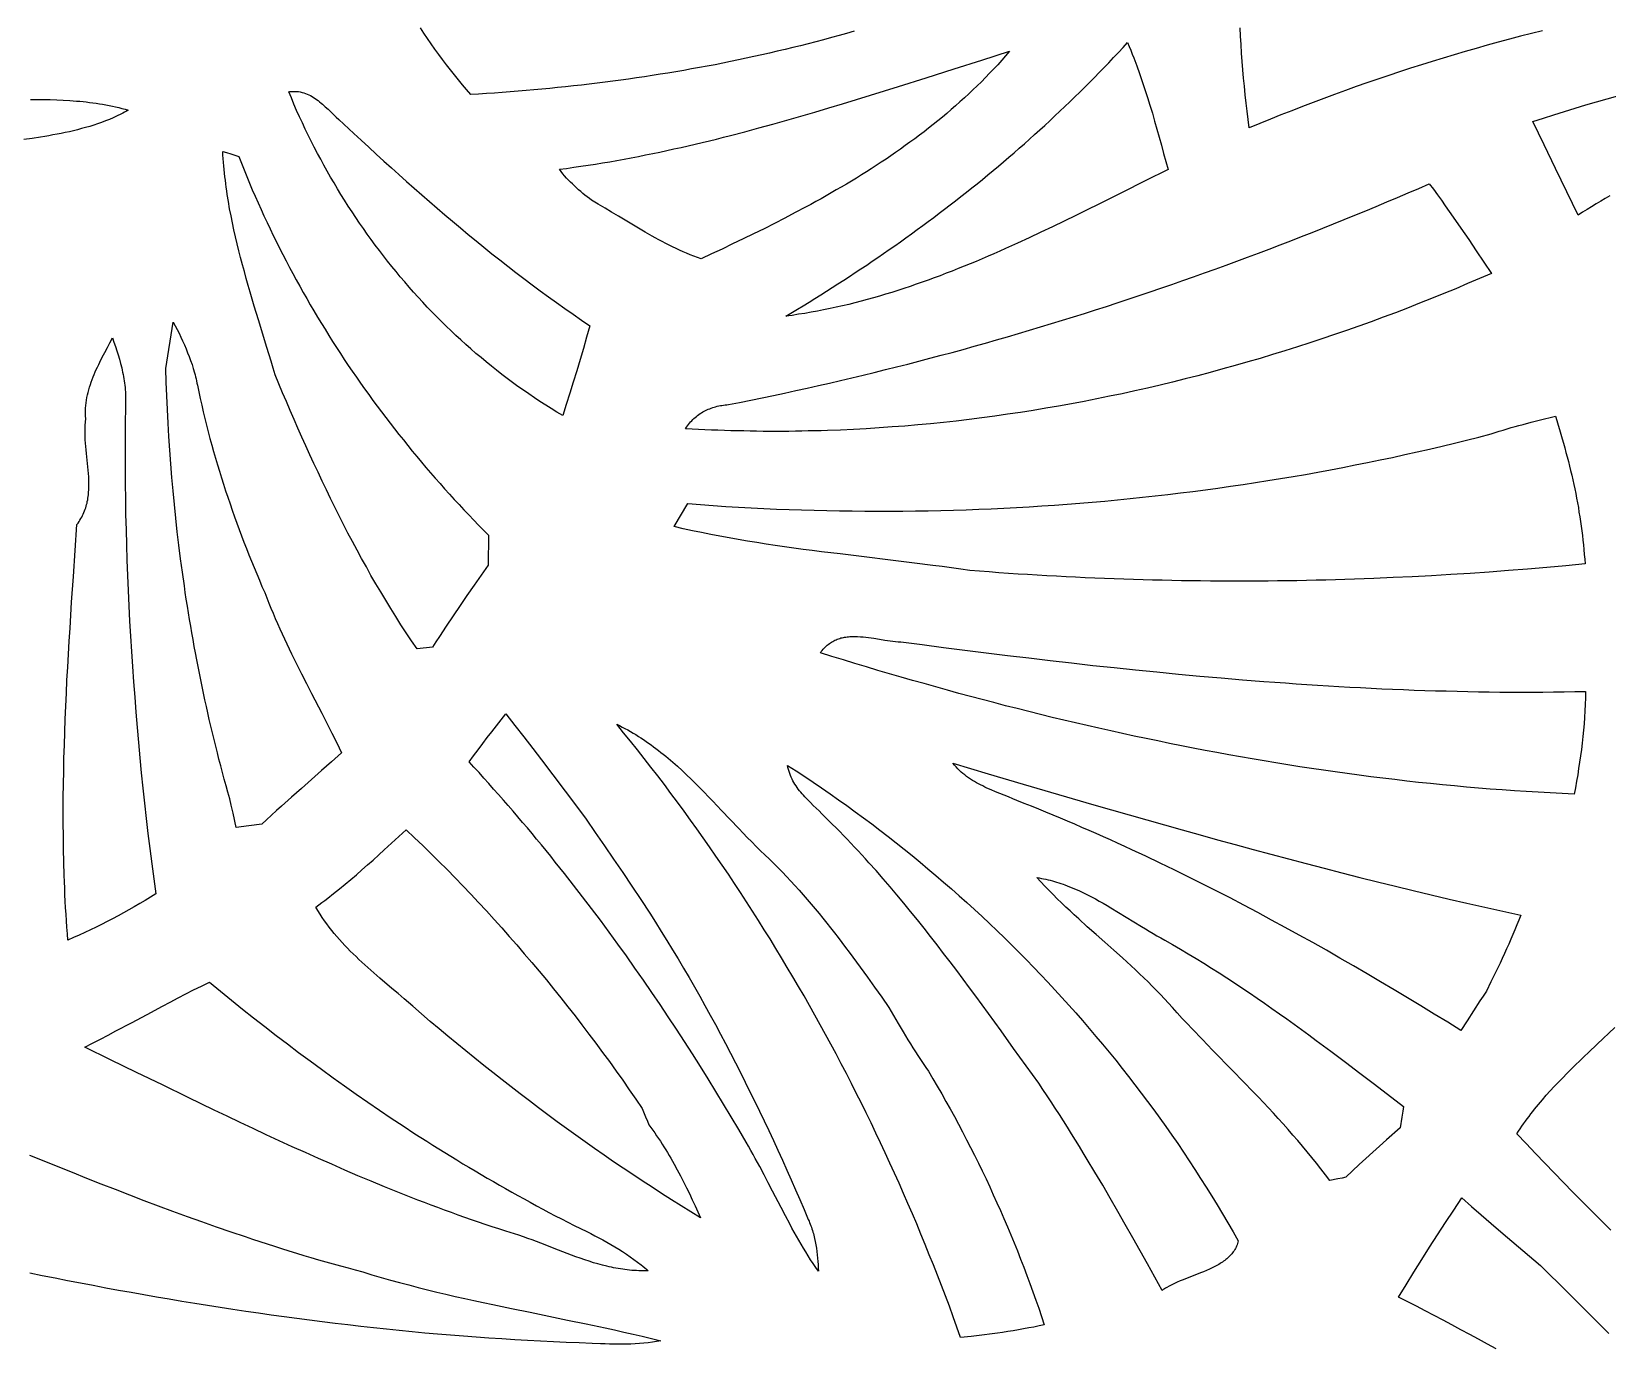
# Model space of a CAD drawing. Extents: x 138 to 547, y 3 to 737.
# Drawn here: x 288.2 to 406.9, y 490.5 to 589.6 of the extents above; entities that cross this region are included whole.
import ezdxf

# ---------------------------------------------------------------- set-up
doc = ezdxf.new("R2010")
doc.units = 0
doc.layers.add('LAYER_1', color=18, linetype='CONTINUOUS')

msp = doc.modelspace()

# ---------------------------------------------------------------- linework, layer by layer
at = {"layer": 'LAYER_1'}
for points in [[(350.15, 589.61), (349.57, 589.44), (349, 589.28), (348.42, 589.12), (347.84, 588.96), (347.26, 588.81), (346.68, 588.66), (346.1, 588.51), (345.52, 588.37), (344.93, 588.23), (344.35, 588.09), (343.76, 587.95), (343.18, 587.82), (342.59, 587.69), (342.01, 587.56), (341.42, 587.44), (340.83, 587.32), (340.25, 587.2), (339.66, 587.08), (339.07, 586.97), (338.48, 586.86), (337.89, 586.76), (337.3, 586.65), (336.71, 586.55), (336.11, 586.45), (335.52, 586.36), (334.93, 586.26), (334.34, 586.17), (333.74, 586.09), (333.15, 586), (332.56, 585.92), (331.96, 585.84), (331.37, 585.76), (330.78, 585.69), (330.18, 585.61), (329.59, 585.54), (328.99, 585.48), (328.4, 585.41), (327.8, 585.35), (327.21, 585.29), (326.61, 585.23), (326.01, 585.18), (325.42, 585.13), (324.82, 585.08), (324.23, 585.03), (323.63, 584.98), (323.04, 584.94), (322.44, 584.9), (321.85, 584.86), (321.25, 584.83), (320.94, 585.2), (320.63, 585.57), (320.33, 585.94), (320.02, 586.32), (319.72, 586.7), (319.43, 587.08), (319.13, 587.47), (318.84, 587.86), (318.56, 588.25), (318.28, 588.65), (318, 589.05), (317.73, 589.45), (317.47, 589.86)], [(402, 589.64), (401.17, 589.44), (400.33, 589.22), (399.5, 589), (398.66, 588.78), (397.83, 588.55), (397, 588.31), (396.17, 588.08), (395.34, 587.83), (394.52, 587.58), (393.69, 587.33), (392.87, 587.07), (392.05, 586.81), (391.22, 586.54), (390.41, 586.27), (389.59, 585.99), (388.77, 585.71), (387.96, 585.43), (387.14, 585.14), (386.33, 584.84), (385.52, 584.54), (384.71, 584.24), (383.9, 583.93), (383.1, 583.61), (382.29, 583.3), (381.49, 582.97), (380.69, 582.65), (379.89, 582.32), (379.81, 582.94), (379.74, 583.57), (379.67, 584.19), (379.6, 584.82), (379.53, 585.45), (379.47, 586.07), (379.42, 586.7), (379.37, 587.33), (379.32, 587.96), (379.28, 588.59), (379.25, 589.22), (379.22, 589.85)], [(288.08, 584.45), (288.58, 584.46), (289.07, 584.45), (289.57, 584.45), (290.07, 584.43), (290.56, 584.41), (291.06, 584.38), (291.31, 584.36), (291.55, 584.34), (291.8, 584.32), (292.05, 584.3), (292.29, 584.27), (292.54, 584.24), (292.79, 584.21), (293.03, 584.17), (293.28, 584.14), (293.52, 584.1), (293.77, 584.05), (294.01, 584.01), (294.26, 583.96), (294.5, 583.9), (294.74, 583.85), (294.98, 583.79), (295.22, 583.73), (295.46, 583.66), (295.32, 583.58), (295.18, 583.5), (295.04, 583.43), (294.9, 583.36), (294.61, 583.22), (294.32, 583.08), (294.03, 582.96), (293.74, 582.84), (293.44, 582.73), (293.15, 582.62), (292.85, 582.52), (292.55, 582.43), (292.24, 582.34), (291.94, 582.26), (291.63, 582.18), (291.33, 582.1), (291.02, 582.03), (290.71, 581.97), (290.4, 581.9), (290.09, 581.84), (289.78, 581.79), (289.47, 581.73), (289.16, 581.68), (288.84, 581.63), (288.22, 581.53), (287.59, 581.44)], [(407.07, 577.2), (406.72, 577), (406.38, 576.8), (406.03, 576.59), (405.69, 576.38), (405.35, 576.17), (405.01, 575.96), (404.67, 575.74), (402.97, 579.27), (402.12, 581.03), (401.27, 582.79), (402.06, 583.05), (402.85, 583.31), (403.65, 583.56), (404.45, 583.81), (405.25, 584.05), (406.05, 584.28), (406.86, 584.51), (407.67, 584.73)], [(407.14, 499.25), (406.43, 499.97), (405.71, 500.69), (405, 501.4), (404.28, 502.13), (403.57, 502.85), (402.87, 503.58), (402.16, 504.31), (401.46, 505.04), (400.76, 505.78), (400.06, 506.51), (400.18, 506.71), (400.31, 506.9), (400.44, 507.09), (400.57, 507.28), (400.71, 507.47), (400.84, 507.65), (400.98, 507.83), (401.12, 508.02), (401.26, 508.2), (401.4, 508.37), (401.68, 508.73), (401.98, 509.08), (402.27, 509.42), (402.58, 509.76), (402.88, 510.09), (403.2, 510.42), (403.51, 510.75), (403.83, 511.07), (404.15, 511.39), (404.47, 511.71), (404.8, 512.03), (405.13, 512.34), (405.46, 512.65), (406.12, 513.28), (407.45, 514.52)], [(288.01, 504.92), (289.09, 504.48), (290.16, 504.05), (291.24, 503.62), (292.31, 503.19), (293.39, 502.76), (294.47, 502.34), (295.55, 501.92), (296.63, 501.5), (297.72, 501.09), (298.8, 500.69), (299.89, 500.29), (300.98, 499.9), (302.07, 499.52), (303.17, 499.14), (304.26, 498.77), (304.81, 498.58), (305.36, 498.4), (305.91, 498.22), (306.46, 498.05), (307.01, 497.87), (307.56, 497.7), (308.12, 497.53), (308.67, 497.36), (309.22, 497.2), (309.78, 497.03), (310.34, 496.87), (310.89, 496.72), (311.45, 496.56), (312.01, 496.41), (312.56, 496.26), (313.12, 496.11), (313.81, 495.9), (314.51, 495.7), (315.2, 495.5), (315.9, 495.31), (316.59, 495.13), (317.29, 494.95), (317.99, 494.77), (318.69, 494.6), (319.39, 494.44), (320.09, 494.27), (320.8, 494.12), (321.5, 493.96), (322.2, 493.81), (322.91, 493.65), (324.32, 493.36), (325.73, 493.07), (327.14, 492.78), (328.55, 492.48), (329.96, 492.19), (331.37, 491.89), (332.08, 491.74), (332.78, 491.58), (333.48, 491.42), (334.18, 491.26), (334.88, 491.09), (335.58, 490.92), (335.42, 490.9), (335.26, 490.87), (335.1, 490.84), (334.94, 490.82), (334.62, 490.78), (334.3, 490.75), (333.97, 490.72), (333.65, 490.7), (333.32, 490.68), (333, 490.68), (332.67, 490.67), (332.35, 490.67), (332.02, 490.68), (331.7, 490.68), (331.37, 490.69), (331.04, 490.7), (330.39, 490.73), (329.42, 490.76), (328.45, 490.8), (327.48, 490.84), (326.51, 490.89), (325.54, 490.94), (324.57, 491), (323.6, 491.06), (322.63, 491.12), (321.66, 491.19), (320.7, 491.27), (319.73, 491.34), (318.76, 491.43), (317.79, 491.51), (316.83, 491.6), (315.86, 491.7), (314.9, 491.8), (313.93, 491.9), (312.97, 492.01), (312, 492.12), (311.04, 492.23), (310.07, 492.35), (309.11, 492.47), (308.15, 492.6), (307.19, 492.73), (306.22, 492.86), (305.26, 493), (304.3, 493.14), (303.34, 493.28), (302.38, 493.43), (301.42, 493.58), (300.46, 493.73), (299.5, 493.89), (298.54, 494.05), (297.59, 494.21), (296.63, 494.38), (295.67, 494.55), (294.71, 494.72), (293.76, 494.9), (292.8, 495.08), (291.85, 495.26), (290.89, 495.44), (289.94, 495.63), (288.98, 495.82), (288.03, 496.01)], [(398.5, 490.31), (397.84, 490.68), (397.17, 491.04), (396.51, 491.4), (395.84, 491.76), (395.17, 492.12), (394.5, 492.47), (393.83, 492.82), (393.16, 493.17), (392.49, 493.52), (391.14, 494.21), (391.72, 495.15), (392.3, 496.1), (392.89, 497.04), (393.48, 497.98), (394.08, 498.91), (394.69, 499.84), (395.3, 500.77), (395.92, 501.7), (396.65, 501.05), (397.38, 500.41), (398.12, 499.77), (398.86, 499.13), (401.83, 496.6), (403.9, 494.55), (404.94, 493.53), (405.97, 492.5), (407, 491.47)]]:
    msp.add_lwpolyline(points, dxfattribs=at)
for points in [[(361.84, 588.09), (361.55, 587.75), (361.25, 587.42), (360.95, 587.08), (360.65, 586.76), (360.34, 586.44), (360.03, 586.12), (359.72, 585.8), (359.41, 585.49), (359.09, 585.18), (358.77, 584.88), (358.44, 584.58), (358.11, 584.28), (357.78, 583.99), (357.45, 583.7), (357.12, 583.41), (356.78, 583.13), (356.44, 582.85), (356.09, 582.57), (355.75, 582.3), (355.4, 582.03), (355.05, 581.76), (354.7, 581.49), (354.34, 581.23), (353.98, 580.98), (353.62, 580.72), (353.26, 580.47), (352.9, 580.22), (352.54, 579.97), (352.17, 579.73), (351.8, 579.48), (351.43, 579.24), (351.06, 579.01), (350.68, 578.77), (350.31, 578.54), (349.93, 578.31), (349.55, 578.08), (349.17, 577.86), (348.79, 577.64), (348.41, 577.42), (348.03, 577.2), (347.64, 576.98), (347.26, 576.77), (346.87, 576.55), (346.48, 576.34), (345.7, 575.93), (344.92, 575.52), (344.14, 575.12), (343.35, 574.72), (342.56, 574.33), (341.77, 573.95), (340.98, 573.57), (340.19, 573.19), (339.4, 572.82), (338.61, 572.45), (338.34, 572.55), (338.06, 572.65), (337.79, 572.76), (337.52, 572.87), (337.25, 572.98), (336.99, 573.1), (336.72, 573.23), (336.46, 573.35), (336.2, 573.48), (335.94, 573.61), (335.68, 573.75), (335.42, 573.89), (335.16, 574.03), (334.91, 574.17), (334.4, 574.46), (333.89, 574.75), (333.38, 575.06), (332.38, 575.66), (331.87, 575.97), (331.37, 576.27), (330.86, 576.57), (330.35, 576.86), (330.19, 576.99), (330.02, 577.12), (329.86, 577.25), (329.7, 577.38), (329.54, 577.52), (329.38, 577.66), (329.22, 577.8), (329.07, 577.94), (328.91, 578.09), (328.76, 578.23), (328.62, 578.39), (328.47, 578.54), (328.33, 578.7), (328.19, 578.86), (328.06, 579.03), (327.93, 579.2), (328.47, 579.27), (329.02, 579.35), (329.56, 579.43), (330.1, 579.51), (330.65, 579.59), (331.19, 579.68), (331.73, 579.77), (332.27, 579.87), (332.81, 579.97), (333.35, 580.07), (333.88, 580.17), (334.42, 580.28), (334.96, 580.39), (335.49, 580.5), (336.03, 580.61), (336.56, 580.73), (337.1, 580.85), (337.63, 580.97), (338.17, 581.1), (338.7, 581.22), (339.23, 581.35), (339.76, 581.48), (340.3, 581.62), (340.83, 581.75), (341.89, 582.03), (342.95, 582.31), (344, 582.6), (345.06, 582.9), (346.12, 583.2), (347.17, 583.51), (348.22, 583.82), (349.27, 584.14), (350.32, 584.46), (351.37, 584.78), (352.42, 585.11), (353.47, 585.44), (355.56, 586.1), (357.66, 586.77), (359.75, 587.43)], [(373.78, 579.19), (372.05, 578.33), (370.32, 577.46), (368.58, 576.58), (367.7, 576.15), (366.83, 575.72), (365.96, 575.29), (365.08, 574.87), (364.2, 574.45), (363.32, 574.03), (362.44, 573.63), (361.55, 573.23), (361.11, 573.03), (360.66, 572.83), (360.22, 572.64), (359.77, 572.45), (359.32, 572.26), (358.87, 572.07), (358.43, 571.89), (357.98, 571.71), (357.53, 571.53), (357.07, 571.36), (356.62, 571.18), (356.17, 571.01), (355.72, 570.85), (355.26, 570.69), (354.81, 570.53), (354.35, 570.37), (353.89, 570.22), (353.43, 570.07), (352.97, 569.92), (352.51, 569.78), (352.05, 569.65), (351.59, 569.51), (351.12, 569.38), (350.66, 569.26), (350.19, 569.14), (349.73, 569.02), (349.26, 568.91), (348.79, 568.8), (348.32, 568.7), (347.84, 568.6), (347.37, 568.51), (346.9, 568.42), (346.42, 568.34), (345.94, 568.27), (345.46, 568.19), (344.98, 568.13), (345.87, 568.66), (346.3, 568.92), (346.74, 569.19), (347.18, 569.46), (347.62, 569.73), (348.05, 570.01), (348.49, 570.29), (348.92, 570.56), (349.35, 570.84), (349.79, 571.12), (350.22, 571.41), (350.65, 571.69), (351.08, 571.98), (351.5, 572.27), (351.93, 572.56), (352.36, 572.85), (352.78, 573.15), (353.2, 573.44), (353.62, 573.74), (354.04, 574.04), (354.46, 574.34), (354.88, 574.65), (355.3, 574.95), (355.72, 575.26), (356.13, 575.57), (356.54, 575.88), (356.95, 576.2), (357.36, 576.51), (357.77, 576.83), (358.18, 577.15), (358.59, 577.47), (358.99, 577.79), (359.4, 578.11), (359.8, 578.44), (360.2, 578.77), (360.6, 579.1), (361, 579.43), (361.39, 579.77), (361.79, 580.1), (362.18, 580.44), (362.57, 580.78), (362.96, 581.12), (363.35, 581.47), (363.73, 581.81), (364.12, 582.16), (364.5, 582.51), (364.88, 582.86), (365.26, 583.22), (365.64, 583.57), (366.02, 583.93), (366.39, 584.29), (366.77, 584.65), (367.14, 585.01), (367.51, 585.38), (367.87, 585.75), (368.24, 586.11), (368.6, 586.49), (368.96, 586.86), (369.32, 587.23), (369.68, 587.61), (370.04, 587.99), (370.39, 588.37), (370.74, 588.75), (370.86, 588.46), (370.98, 588.17), (371.09, 587.88), (371.2, 587.59), (371.42, 587), (371.63, 586.41), (371.84, 585.81), (372.04, 585.22), (372.23, 584.62), (372.41, 584.02), (372.6, 583.42), (372.77, 582.82), (372.95, 582.22), (373.12, 581.61), (373.29, 581.01), (373.45, 580.4)], [(328.18, 560.65), (327.75, 560.9), (327.32, 561.17), (326.9, 561.43), (326.47, 561.71), (326.05, 561.98), (325.64, 562.27), (325.22, 562.55), (324.81, 562.84), (324.41, 563.14), (324, 563.44), (323.6, 563.74), (323.2, 564.05), (322.81, 564.37), (322.42, 564.68), (322.03, 565.01), (321.64, 565.33), (321.26, 565.66), (320.88, 566), (320.51, 566.34), (320.14, 566.68), (319.77, 567.03), (319.41, 567.38), (319.04, 567.73), (318.69, 568.09), (318.33, 568.45), (317.98, 568.82), (317.64, 569.19), (317.29, 569.56), (316.95, 569.94), (316.62, 570.32), (316.28, 570.71), (315.95, 571.09), (315.63, 571.49), (315.31, 571.88), (314.99, 572.28), (314.68, 572.68), (314.37, 573.08), (314.06, 573.49), (313.76, 573.9), (313.46, 574.32), (313.17, 574.73), (312.88, 575.15), (312.59, 575.57), (312.31, 576), (312.03, 576.43), (311.75, 576.86), (311.48, 577.29), (311.22, 577.73), (310.96, 578.17), (310.7, 578.61), (310.45, 579.05), (310.2, 579.5), (309.95, 579.95), (309.71, 580.4), (309.47, 580.86), (309.24, 581.31), (309.01, 581.77), (308.79, 582.23), (308.57, 582.69), (308.36, 583.16), (308.14, 583.63), (307.94, 584.1), (307.74, 584.57), (307.54, 585.04), (307.62, 585.05), (307.69, 585.06), (307.77, 585.06), (307.84, 585.07), (307.92, 585.07), (307.99, 585.07), (308.06, 585.07), (308.14, 585.06), (308.21, 585.06), (308.28, 585.05), (308.41, 585.03), (308.55, 584.99), (308.68, 584.96), (308.81, 584.91), (308.93, 584.86), (309.06, 584.81), (309.18, 584.75), (309.3, 584.68), (309.42, 584.61), (309.53, 584.53), (309.64, 584.45), (309.76, 584.37), (309.87, 584.28), (309.98, 584.19), (310.08, 584.1), (310.3, 583.91), (310.51, 583.72), (310.92, 583.32), (311.12, 583.13), (311.33, 582.94), (312.45, 581.9), (313.01, 581.38), (313.58, 580.86), (314.14, 580.34), (314.71, 579.82), (315.28, 579.31), (315.85, 578.8), (316.42, 578.29), (316.99, 577.78), (317.57, 577.27), (318.15, 576.77), (318.73, 576.27), (319.31, 575.77), (319.89, 575.28), (320.48, 574.78), (321.07, 574.29), (321.66, 573.81), (322.25, 573.32), (322.85, 572.84), (323.45, 572.37), (324.05, 571.9), (324.65, 571.43), (325.26, 570.96), (325.87, 570.5), (326.48, 570.05), (327.1, 569.59), (327.72, 569.15), (328.34, 568.7), (328.96, 568.27), (329.59, 567.83), (330.22, 567.4), (329.98, 566.55), (329.74, 565.7), (329.49, 564.86), (329.24, 564.01), (328.98, 563.17), (328.72, 562.32), (328.45, 561.48)], [(318.38, 543.2), (317.21, 543.06), (316.8, 543.66), (316.4, 544.27), (316, 544.87), (315.61, 545.49), (315.23, 546.1), (314.85, 546.72), (314.47, 547.35), (314.11, 547.97), (313.74, 548.6), (313.39, 549.23), (313.03, 549.87), (312.69, 550.51), (312.34, 551.15), (312, 551.79), (311.67, 552.44), (311.34, 553.09), (311.02, 553.74), (310.69, 554.39), (310.38, 555.05), (310.06, 555.71), (309.75, 556.37), (309.44, 557.03), (309.14, 557.69), (308.84, 558.35), (308.54, 559.02), (308.24, 559.68), (307.95, 560.35), (307.66, 561.02), (307.37, 561.69), (307.08, 562.36), (306.51, 563.71), (306.36, 564.22), (306.21, 564.74), (305.89, 565.78), (305.26, 567.85), (304.95, 568.89), (304.64, 569.93), (304.49, 570.45), (304.35, 570.97), (304.2, 571.49), (304.06, 572.01), (303.92, 572.54), (303.79, 573.06), (303.66, 573.59), (303.53, 574.11), (303.42, 574.64), (303.3, 575.17), (303.2, 575.7), (303.09, 576.23), (303, 576.77), (302.91, 577.3), (302.87, 577.57), (302.84, 577.84), (302.8, 578.1), (302.77, 578.37), (302.73, 578.64), (302.7, 578.91), (302.67, 579.18), (302.65, 579.45), (302.63, 579.72), (302.61, 580), (302.59, 580.27), (302.57, 580.54), (302.85, 580.46), (303.18, 580.36), (303.79, 580.17), (303.98, 579.67), (304.18, 579.16), (304.39, 578.66), (304.59, 578.16), (304.8, 577.66), (305.02, 577.17), (305.23, 576.67), (305.46, 576.18), (305.68, 575.68), (305.91, 575.19), (306.14, 574.71), (306.37, 574.22), (306.61, 573.73), (306.85, 573.25), (307.1, 572.77), (307.34, 572.29), (307.6, 571.81), (307.85, 571.34), (308.11, 570.86), (308.37, 570.39), (308.63, 569.92), (308.9, 569.45), (309.17, 568.98), (309.44, 568.52), (309.72, 568.06), (310, 567.59), (310.28, 567.14), (310.56, 566.68), (310.85, 566.22), (311.14, 565.77), (311.44, 565.32), (311.73, 564.87), (312.03, 564.42), (312.33, 563.98), (312.64, 563.53), (312.95, 563.09), (313.26, 562.65), (313.57, 562.22), (313.89, 561.78), (314.21, 561.35), (314.53, 560.92), (314.85, 560.49), (315.18, 560.06), (315.51, 559.64), (315.84, 559.22), (316.18, 558.8), (316.51, 558.38), (316.85, 557.96), (317.19, 557.55), (317.54, 557.14), (317.88, 556.73), (318.23, 556.32), (318.58, 555.92), (318.94, 555.52), (319.29, 555.12), (319.65, 554.72), (320.01, 554.32), (320.38, 553.93), (320.74, 553.54), (321.11, 553.15), (321.48, 552.77), (321.85, 552.38), (322.22, 552), (322.6, 551.62), (322.57, 549.38), (321.51, 547.85), (320.97, 547.09), (320.45, 546.32), (319.92, 545.55), (319.4, 544.77), (318.89, 543.99), (318.63, 543.6)], [(398.14, 571.35), (397.25, 570.96), (396.35, 570.58), (395.45, 570.2), (394.55, 569.83), (393.64, 569.46), (392.73, 569.1), (391.82, 568.74), (390.91, 568.39), (389.99, 568.05), (389.08, 567.71), (388.16, 567.38), (387.23, 567.06), (386.31, 566.74), (385.38, 566.42), (384.46, 566.12), (383.53, 565.82), (382.59, 565.52), (381.66, 565.23), (380.72, 564.95), (379.79, 564.68), (378.85, 564.41), (377.91, 564.15), (376.96, 563.89), (376.02, 563.64), (375.07, 563.4), (374.13, 563.17), (373.18, 562.94), (372.23, 562.71), (371.28, 562.5), (370.32, 562.29), (369.37, 562.09), (368.41, 561.9), (367.46, 561.71), (366.5, 561.53), (365.54, 561.36), (364.58, 561.19), (363.62, 561.03), (362.66, 560.88), (361.69, 560.74), (360.73, 560.6), (359.76, 560.47), (358.8, 560.35), (357.83, 560.23), (356.86, 560.13), (355.9, 560.03), (354.93, 559.94), (353.96, 559.85), (352.99, 559.78), (352.02, 559.71), (351.05, 559.65), (350.08, 559.6), (349.11, 559.55), (348.14, 559.52), (347.65, 559.5), (347.16, 559.49), (346.68, 559.48), (346.19, 559.47), (345.71, 559.46), (345.22, 559.45), (344.73, 559.45), (344.25, 559.45), (343.76, 559.45), (343.28, 559.45), (342.79, 559.46), (342.3, 559.47), (341.82, 559.48), (341.33, 559.49), (340.84, 559.5), (340.36, 559.52), (339.87, 559.53), (339.39, 559.55), (338.9, 559.57), (338.41, 559.6), (337.93, 559.62), (337.44, 559.65), (337.51, 559.76), (337.59, 559.87), (337.66, 559.97), (337.74, 560.06), (337.82, 560.16), (337.9, 560.25), (337.99, 560.34), (338.07, 560.42), (338.16, 560.5), (338.25, 560.58), (338.34, 560.65), (338.44, 560.72), (338.53, 560.79), (338.63, 560.85), (338.73, 560.91), (338.83, 560.97), (338.94, 561.02), (339.04, 561.07), (339.15, 561.12), (339.26, 561.16), (339.37, 561.21), (339.48, 561.24), (339.59, 561.28), (339.7, 561.31), (339.82, 561.34), (339.94, 561.37), (340.06, 561.39), (340.17, 561.41), (340.3, 561.43), (340.42, 561.44), (340.54, 561.46), (340.66, 561.47), (341.51, 561.63), (342.36, 561.81), (343.21, 561.98), (344.06, 562.16), (344.9, 562.34), (345.75, 562.52), (346.59, 562.71), (347.44, 562.9), (348.28, 563.09), (349.12, 563.28), (349.97, 563.48), (350.81, 563.68), (351.65, 563.89), (352.49, 564.1), (353.33, 564.31), (354.17, 564.52), (355.01, 564.74), (355.84, 564.96), (356.68, 565.18), (357.52, 565.4), (358.35, 565.63), (359.18, 565.86), (360.02, 566.1), (360.85, 566.34), (361.68, 566.58), (362.51, 566.82), (363.35, 567.07), (364.17, 567.32), (365, 567.57), (365.83, 567.82), (366.66, 568.08), (367.49, 568.34), (368.31, 568.6), (369.14, 568.87), (369.96, 569.14), (370.78, 569.41), (371.61, 569.68), (372.43, 569.96), (373.25, 570.24), (374.07, 570.52), (374.89, 570.81), (375.7, 571.1), (376.52, 571.39), (377.34, 571.68), (378.15, 571.98), (378.97, 572.28), (379.78, 572.58), (380.59, 572.88), (381.41, 573.19), (382.22, 573.5), (383.03, 573.81), (383.83, 574.13), (384.64, 574.44), (385.45, 574.76), (386.25, 575.09), (387.06, 575.41), (387.86, 575.74), (388.67, 576.07), (389.47, 576.4), (390.27, 576.74), (391.07, 577.08), (391.87, 577.42), (392.67, 577.76), (393.46, 578.11), (393.77, 577.69), (394.07, 577.28), (394.37, 576.86), (394.67, 576.44), (395.26, 575.6), (395.85, 574.76), (396.43, 573.91), (397, 573.06), (397.58, 572.21)], [(305.52, 529.84), (304.55, 529.72), (303.59, 529.6), (303.35, 530.68), (303.22, 531.28), (303.1, 531.77), (302.96, 532.26), (302.82, 532.75), (302.69, 533.25), (302.55, 533.74), (302.42, 534.24), (302.29, 534.74), (302.17, 535.23), (302.04, 535.73), (301.92, 536.23), (301.8, 536.73), (301.68, 537.23), (301.56, 537.73), (301.45, 538.23), (301.34, 538.73), (301.23, 539.23), (301.12, 539.73), (301.02, 540.23), (300.91, 540.73), (300.81, 541.24), (300.71, 541.74), (300.62, 542.24), (300.52, 542.75), (300.43, 543.25), (300.34, 543.76), (300.25, 544.26), (300.16, 544.77), (300.07, 545.28), (299.99, 545.78), (299.91, 546.29), (299.83, 546.8), (299.75, 547.31), (299.68, 547.81), (299.54, 548.83), (299.4, 549.85), (299.27, 550.87), (299.15, 551.89), (299.04, 552.91), (298.93, 553.93), (298.83, 554.96), (298.74, 555.98), (298.66, 557), (298.58, 558.03), (298.52, 559.06), (298.45, 560.08), (298.4, 561.11), (298.35, 562.14), (298.31, 563.16), (298.28, 564.19), (298.85, 567.69), (298.99, 567.41), (299.13, 567.12), (299.28, 566.84), (299.41, 566.55), (299.55, 566.26), (299.68, 565.97), (299.81, 565.67), (299.93, 565.38), (300.04, 565.08), (300.15, 564.78), (300.26, 564.48), (300.35, 564.18), (300.44, 563.87), (300.49, 563.72), (300.53, 563.56), (300.56, 563.41), (300.6, 563.25), (300.63, 563.09), (300.67, 562.93), (300.77, 562.43), (300.88, 561.92), (300.99, 561.42), (301.11, 560.92), (301.23, 560.42), (301.35, 559.92), (301.48, 559.42), (301.61, 558.92), (301.75, 558.42), (301.88, 557.93), (302.03, 557.43), (302.17, 556.94), (302.32, 556.44), (302.47, 555.95), (302.63, 555.46), (302.79, 554.97), (302.95, 554.48), (303.12, 553.99), (303.28, 553.51), (303.46, 553.02), (303.63, 552.54), (303.81, 552.06), (303.99, 551.58), (304.17, 551.09), (304.36, 550.62), (304.55, 550.14), (304.74, 549.66), (304.93, 549.19), (305.13, 548.71), (305.33, 548.24), (305.53, 547.77), (305.74, 547.3), (305.89, 546.9), (306.04, 546.51), (306.2, 546.12), (306.36, 545.74), (306.53, 545.35), (306.7, 544.97), (306.87, 544.58), (307.04, 544.2), (307.22, 543.82), (307.39, 543.44), (307.57, 543.07), (307.76, 542.69), (308.12, 541.94), (308.5, 541.19), (308.88, 540.44), (309.26, 539.7), (310.03, 538.21), (310.41, 537.47), (310.78, 536.72), (311.16, 535.97), (311.52, 535.22), (310.77, 534.55), (310.01, 533.89), (308.5, 532.55), (307.74, 531.89), (306.99, 531.21), (306.62, 530.87), (306.25, 530.53), (305.88, 530.19)], [(297.53, 524.59), (297.13, 524.35), (296.72, 524.11), (296.32, 523.87), (295.91, 523.63), (295.51, 523.4), (295.1, 523.17), (294.69, 522.95), (294.27, 522.73), (293.86, 522.51), (293.44, 522.3), (293.03, 522.09), (292.61, 521.88), (292.18, 521.68), (291.76, 521.49), (291.33, 521.3), (290.9, 521.11), (290.87, 521.6), (290.83, 522.09), (290.8, 522.58), (290.77, 523.06), (290.74, 523.55), (290.71, 524.04), (290.69, 524.53), (290.67, 525.02), (290.65, 525.51), (290.63, 526), (290.6, 526.98), (290.58, 527.96), (290.57, 528.94), (290.56, 529.92), (290.56, 530.9), (290.56, 531.88), (290.57, 532.86), (290.59, 533.84), (290.61, 534.82), (290.64, 535.8), (290.67, 536.78), (290.71, 537.76), (290.75, 538.74), (290.8, 539.72), (290.84, 540.7), (290.9, 541.68), (290.95, 542.66), (291.01, 543.64), (291.07, 544.62), (291.19, 546.57), (291.32, 548.52), (291.59, 552.42), (291.67, 552.53), (291.75, 552.65), (291.82, 552.76), (291.89, 552.88), (291.95, 552.99), (292.01, 553.11), (292.07, 553.22), (292.12, 553.34), (292.16, 553.46), (292.21, 553.58), (292.25, 553.69), (292.28, 553.81), (292.32, 553.93), (292.35, 554.05), (292.37, 554.17), (292.4, 554.29), (292.42, 554.41), (292.44, 554.53), (292.45, 554.66), (292.46, 554.78), (292.47, 554.9), (292.48, 555.02), (292.49, 555.15), (292.49, 555.27), (292.49, 555.52), (292.49, 555.77), (292.48, 556.02), (292.46, 556.27), (292.44, 556.52), (292.41, 556.77), (292.36, 557.28), (292.3, 557.79), (292.28, 558.05), (292.25, 558.3), (292.23, 558.56), (292.22, 558.81), (292.21, 559.07), (292.2, 559.33), (292.2, 559.58), (292.21, 559.71), (292.21, 559.84), (292.22, 559.96), (292.23, 560.09), (292.24, 560.22), (292.26, 560.35), (292.25, 560.45), (292.24, 560.56), (292.24, 560.77), (292.24, 560.98), (292.24, 561.19), (292.26, 561.39), (292.28, 561.59), (292.31, 561.8), (292.34, 562), (292.39, 562.2), (292.43, 562.39), (292.48, 562.59), (292.54, 562.78), (292.6, 562.98), (292.67, 563.17), (292.74, 563.36), (292.81, 563.55), (292.89, 563.74), (292.97, 563.93), (293.05, 564.11), (293.14, 564.3), (293.23, 564.49), (293.32, 564.67), (293.5, 565.04), (293.69, 565.4), (293.88, 565.76), (294.07, 566.12), (294.26, 566.49), (294.37, 566.17), (294.49, 565.85), (294.59, 565.53), (294.69, 565.21), (294.79, 564.88), (294.88, 564.56), (294.96, 564.23), (295, 564.07), (295.03, 563.91), (295.06, 563.74), (295.1, 563.58), (295.12, 563.41), (295.15, 563.25), (295.17, 563.08), (295.19, 562.92), (295.21, 562.75), (295.23, 562.58), (295.24, 562.42), (295.25, 562.25), (295.26, 562.08), (295.26, 561.91), (295.26, 561.74), (295.26, 561.57), (295.25, 561.41), (295.24, 561.24), (295.23, 560.09), (295.22, 558.94), (295.22, 557.79), (295.22, 556.64), (295.23, 555.49), (295.24, 554.34), (295.26, 553.19), (295.29, 552.04), (295.32, 550.89), (295.36, 549.75), (295.4, 548.6), (295.45, 547.45), (295.5, 546.3), (295.56, 545.16), (295.62, 544.01), (295.69, 542.86), (295.77, 541.72), (295.85, 540.57), (295.94, 539.43), (296.03, 538.28), (296.12, 537.14), (296.22, 536), (296.33, 534.85), (296.44, 533.71), (296.56, 532.57), (296.68, 531.43), (296.81, 530.29), (296.94, 529.15), (297.08, 528.01), (297.23, 526.87), (297.37, 525.73)], [(405.2, 549.47), (403.75, 549.33), (402.31, 549.2), (400.86, 549.07), (399.42, 548.96), (397.97, 548.85), (396.53, 548.75), (395.08, 548.66), (393.63, 548.57), (392.18, 548.5), (390.74, 548.43), (389.29, 548.37), (387.84, 548.31), (387.11, 548.29), (386.39, 548.27), (385.67, 548.25), (384.94, 548.23), (384.22, 548.22), (383.49, 548.2), (382.77, 548.19), (382.04, 548.18), (381.32, 548.17), (380.59, 548.17), (379.87, 548.17), (379.14, 548.16), (378.42, 548.17), (377.69, 548.17), (376.97, 548.17), (376.24, 548.18), (375.52, 548.19), (374.79, 548.2), (374.07, 548.21), (373.34, 548.23), (372.62, 548.25), (371.9, 548.26), (371.17, 548.29), (370.45, 548.31), (369.72, 548.33), (369, 548.36), (368.27, 548.39), (367.55, 548.42), (366.82, 548.46), (366.1, 548.49), (365.38, 548.53), (364.65, 548.57), (363.93, 548.61), (363.2, 548.66), (362.48, 548.7), (361.76, 548.75), (361.03, 548.8), (360.31, 548.86), (359.58, 548.91), (358.86, 548.97), (358.17, 549.07), (357.47, 549.16), (356.77, 549.26), (356.07, 549.35), (354.68, 549.53), (353.28, 549.7), (350.48, 550.04), (349.08, 550.21), (347.68, 550.38), (346.98, 550.47), (346.29, 550.56), (345.59, 550.66), (344.89, 550.76), (344.19, 550.86), (343.5, 550.96), (342.8, 551.07), (342.1, 551.18), (341.41, 551.3), (340.71, 551.42), (340.02, 551.55), (339.33, 551.68), (338.64, 551.82), (337.95, 551.96), (337.26, 552.11), (336.57, 552.27), (337.62, 554.01), (338.57, 553.93), (339.52, 553.87), (340.47, 553.8), (341.42, 553.75), (342.37, 553.69), (343.33, 553.65), (344.28, 553.6), (345.23, 553.57), (346.18, 553.53), (347.13, 553.5), (348.09, 553.48), (349.04, 553.46), (349.99, 553.45), (350.95, 553.44), (351.9, 553.44), (352.85, 553.44), (353.8, 553.44), (354.76, 553.45), (355.71, 553.47), (356.66, 553.49), (357.61, 553.51), (358.57, 553.54), (359.52, 553.58), (360.47, 553.62), (361.42, 553.66), (362.37, 553.71), (363.32, 553.77), (364.27, 553.83), (365.23, 553.89), (366.18, 553.96), (367.13, 554.04), (368.07, 554.12), (369.02, 554.2), (369.97, 554.29), (370.92, 554.38), (371.87, 554.48), (372.82, 554.58), (373.76, 554.69), (374.71, 554.81), (375.65, 554.93), (376.6, 555.05), (377.54, 555.18), (378.49, 555.31), (379.43, 555.45), (380.37, 555.59), (381.31, 555.74), (382.26, 555.89), (383.2, 556.05), (384.14, 556.21), (385.07, 556.38), (386.01, 556.56), (386.95, 556.73), (387.89, 556.92), (388.82, 557.1), (389.76, 557.3), (390.69, 557.49), (391.62, 557.7), (392.56, 557.91), (393.49, 558.12), (394.42, 558.34), (395.35, 558.56), (396.27, 558.79), (397.2, 559.02), (398.13, 559.26), (398.42, 559.36), (398.72, 559.46), (399.02, 559.55), (399.32, 559.64), (399.62, 559.73), (399.92, 559.82), (400.22, 559.9), (400.53, 559.98), (401.13, 560.14), (401.74, 560.29), (402.96, 560.6), (403.07, 560.26), (403.17, 559.92), (403.28, 559.58), (403.38, 559.24), (403.48, 558.9), (403.58, 558.56), (403.67, 558.21), (403.76, 557.87), (403.86, 557.53), (403.94, 557.18), (404.03, 556.84), (404.11, 556.49), (404.19, 556.15), (404.27, 555.8), (404.35, 555.45), (404.42, 555.11), (404.49, 554.76), (404.56, 554.41), (404.62, 554.06), (404.69, 553.71), (404.74, 553.36), (404.8, 553.01), (404.85, 552.66), (404.9, 552.3), (404.95, 551.95), (405, 551.6), (405.04, 551.24), (405.08, 550.89), (405.11, 550.54), (405.14, 550.18), (405.17, 549.82)], [(404.38, 532.12), (403.47, 532.16), (402.57, 532.21), (401.67, 532.26), (400.77, 532.31), (399.87, 532.37), (398.96, 532.43), (398.06, 532.5), (397.16, 532.57), (396.26, 532.65), (395.36, 532.73), (394.46, 532.82), (393.56, 532.91), (392.66, 533), (391.77, 533.1), (390.87, 533.21), (389.97, 533.31), (389.07, 533.43), (388.18, 533.54), (387.28, 533.66), (386.38, 533.79), (385.49, 533.91), (384.59, 534.05), (383.7, 534.18), (382.81, 534.32), (381.91, 534.47), (381.02, 534.62), (380.13, 534.77), (379.24, 534.92), (378.35, 535.08), (377.46, 535.25), (376.57, 535.41), (375.68, 535.58), (374.79, 535.76), (373.9, 535.94), (373.01, 536.12), (372.13, 536.3), (371.24, 536.49), (370.35, 536.68), (369.47, 536.88), (368.58, 537.08), (367.7, 537.28), (366.82, 537.48), (365.94, 537.69), (365.05, 537.9), (364.17, 538.12), (363.29, 538.34), (362.42, 538.56), (361.54, 538.78), (360.66, 539.01), (359.78, 539.24), (358.91, 539.47), (358.03, 539.71), (357.16, 539.95), (356.28, 540.19), (355.41, 540.44), (354.54, 540.68), (353.67, 540.93), (352.8, 541.19), (351.93, 541.44), (351.06, 541.7), (350.19, 541.96), (349.33, 542.23), (348.46, 542.49), (347.59, 542.76), (347.66, 542.86), (347.74, 542.95), (347.81, 543.03), (347.88, 543.12), (347.96, 543.19), (348.03, 543.27), (348.11, 543.34), (348.19, 543.4), (348.27, 543.46), (348.35, 543.52), (348.44, 543.57), (348.52, 543.62), (348.61, 543.67), (348.69, 543.71), (348.78, 543.75), (348.87, 543.79), (348.96, 543.82), (349.05, 543.85), (349.14, 543.88), (349.24, 543.9), (349.33, 543.92), (349.42, 543.94), (349.52, 543.95), (349.61, 543.97), (349.71, 543.98), (349.81, 543.99), (349.91, 543.99), (350, 544), (350.2, 544), (350.4, 543.99), (350.61, 543.98), (350.81, 543.96), (351.01, 543.94), (351.22, 543.92), (351.43, 543.89), (351.63, 543.86), (352.04, 543.79), (352.46, 543.72), (352.66, 543.69), (352.86, 543.66), (353.06, 543.64), (353.26, 543.62), (353.46, 543.6), (353.65, 543.59), (355.26, 543.38), (356.86, 543.17), (358.47, 542.97), (360.07, 542.77), (361.68, 542.57), (363.29, 542.38), (364.9, 542.19), (366.51, 542), (368.12, 541.82), (369.73, 541.65), (371.34, 541.48), (372.95, 541.32), (374.56, 541.16), (376.17, 541.01), (377.79, 540.87), (379.4, 540.74), (381.01, 540.61), (381.82, 540.55), (382.63, 540.49), (383.44, 540.43), (384.24, 540.38), (385.05, 540.33), (385.86, 540.28), (386.66, 540.23), (387.47, 540.18), (388.28, 540.14), (389.09, 540.1), (389.89, 540.06), (390.7, 540.03), (391.51, 539.99), (392.32, 539.96), (393.12, 539.93), (393.93, 539.91), (394.74, 539.89), (395.55, 539.87), (396.36, 539.85), (397.16, 539.83), (397.97, 539.82), (398.78, 539.81), (399.59, 539.81), (400.39, 539.81), (401.2, 539.81), (402.01, 539.81), (402.82, 539.82), (403.63, 539.83), (404.43, 539.84), (405.24, 539.85), (405.23, 539.37), (405.21, 538.88), (405.18, 538.39), (405.15, 537.9), (405.12, 537.42), (405.07, 536.93), (405.03, 536.45), (404.97, 535.96), (404.92, 535.48), (404.85, 535), (404.79, 534.52), (404.71, 534.04), (404.64, 533.56), (404.55, 533.08), (404.47, 532.6)], [(346.68, 500.06), (346.74, 499.94), (346.78, 499.83), (346.83, 499.71), (346.88, 499.59), (346.92, 499.48), (346.96, 499.36), (347, 499.24), (347.03, 499.12), (347.07, 499), (347.1, 498.88), (347.16, 498.64), (347.21, 498.4), (347.26, 498.15), (347.3, 497.9), (347.33, 497.66), (347.36, 497.41), (347.38, 497.16), (347.4, 496.91), (347.42, 496.66), (347.43, 496.41), (347.45, 496.17), (347.25, 496.45), (347.05, 496.74), (346.86, 497.03), (346.68, 497.32), (346.49, 497.62), (346.31, 497.91), (346.14, 498.21), (345.96, 498.51), (345.79, 498.81), (345.62, 499.12), (345.45, 499.42), (345.28, 499.73), (344.96, 500.34), (344.63, 500.96), (343.99, 502.2), (343.67, 502.82), (343.35, 503.44), (343.03, 504.05), (342.86, 504.36), (342.69, 504.67), (342.52, 504.97), (342.35, 505.27), (342.18, 505.58), (342, 505.88), (341.44, 506.84), (340.87, 507.8), (340.3, 508.76), (339.72, 509.71), (339.14, 510.66), (338.55, 511.6), (337.96, 512.54), (337.35, 513.48), (336.75, 514.41), (336.13, 515.34), (335.52, 516.26), (334.89, 517.18), (334.26, 518.1), (333.62, 519.01), (332.98, 519.92), (332.33, 520.82), (331.68, 521.72), (331.02, 522.61), (330.35, 523.5), (329.68, 524.38), (329, 525.26), (328.32, 526.13), (327.97, 526.57), (327.62, 527), (327.28, 527.43), (326.93, 527.86), (326.58, 528.29), (326.22, 528.72), (325.87, 529.14), (325.52, 529.57), (325.16, 529.99), (324.8, 530.41), (324.44, 530.83), (324.08, 531.25), (323.72, 531.67), (323.35, 532.09), (322.98, 532.5), (322.62, 532.92), (322.25, 533.33), (321.88, 533.74), (321.5, 534.15), (321.13, 534.56), (321.47, 535.01), (321.81, 535.46), (322.16, 535.92), (322.5, 536.37), (322.85, 536.82), (323.2, 537.26), (323.55, 537.71), (323.91, 538.16), (324.58, 537.29), (325.25, 536.43), (325.92, 535.56), (326.58, 534.69), (329.23, 531.22), (329.94, 530.22), (330.64, 529.22), (331.33, 528.21), (332.02, 527.21), (332.71, 526.2), (333.39, 525.18), (334.07, 524.17), (334.74, 523.15), (335.18, 522.46), (335.61, 521.77), (336.03, 521.09), (336.46, 520.39), (336.88, 519.7), (337.29, 519), (337.7, 518.3), (338.1, 517.59), (338.51, 516.89), (338.9, 516.18), (339.3, 515.47), (339.68, 514.75), (340.07, 514.04), (340.45, 513.32), (340.83, 512.6), (341.2, 511.88), (341.57, 511.15), (341.93, 510.42), (342.29, 509.69), (342.65, 508.96), (343.01, 508.23), (343.36, 507.5), (343.71, 506.76), (344.05, 506.02), (344.39, 505.28), (344.73, 504.54), (345.06, 503.79), (345.39, 503.05), (345.72, 502.3), (346.04, 501.56), (346.37, 500.81)], [(364.46, 492.12), (364.07, 492.04), (363.68, 491.96), (363.29, 491.89), (362.9, 491.82), (362.51, 491.75), (362.11, 491.68), (361.72, 491.62), (361.32, 491.56), (360.93, 491.51), (360.54, 491.45), (359.75, 491.35), (358.96, 491.25), (358.16, 491.16), (357.88, 491.94), (357.6, 492.73), (357.31, 493.52), (357.02, 494.3), (356.72, 495.08), (356.42, 495.86), (356.11, 496.64), (355.8, 497.41), (355.49, 498.19), (355.17, 498.96), (354.85, 499.73), (354.52, 500.5), (354.19, 501.27), (353.86, 502.03), (353.52, 502.8), (353.18, 503.56), (352.83, 504.32), (352.48, 505.08), (352.13, 505.83), (351.77, 506.58), (351.41, 507.34), (351.05, 508.09), (350.68, 508.83), (350.3, 509.58), (349.93, 510.32), (349.55, 511.06), (349.16, 511.8), (348.77, 512.54), (348.38, 513.27), (347.98, 514), (347.58, 514.73), (347.18, 515.46), (346.77, 516.19), (346.36, 516.91), (345.94, 517.63), (345.52, 518.35), (345.1, 519.06), (344.67, 519.78), (344.24, 520.49), (343.81, 521.2), (343.37, 521.9), (342.92, 522.6), (342.48, 523.3), (342.03, 524), (341.57, 524.7), (341.12, 525.39), (340.66, 526.08), (340.19, 526.77), (339.72, 527.45), (339.25, 528.14), (338.77, 528.81), (338.29, 529.49), (337.81, 530.16), (337.32, 530.84), (336.83, 531.5), (336.34, 532.17), (335.84, 532.83), (335.34, 533.49), (334.83, 534.15), (334.32, 534.8), (333.81, 535.45), (333.29, 536.1), (332.77, 536.74), (332.25, 537.38), (332.46, 537.28), (332.67, 537.17), (332.87, 537.06), (333.08, 536.95), (333.28, 536.84), (333.48, 536.72), (333.68, 536.6), (333.88, 536.47), (334.07, 536.35), (334.27, 536.22), (334.46, 536.09), (334.65, 535.96), (334.84, 535.82), (335.03, 535.69), (335.21, 535.55), (335.4, 535.41), (335.58, 535.26), (335.76, 535.12), (335.94, 534.97), (336.12, 534.82), (336.3, 534.67), (336.47, 534.52), (336.82, 534.21), (337.17, 533.9), (337.51, 533.58), (337.85, 533.25), (338.18, 532.92), (338.52, 532.59), (338.85, 532.26), (339.17, 531.92), (339.5, 531.58), (340.15, 530.89), (340.8, 530.21), (341.44, 529.52), (341.77, 529.18), (342.09, 528.85), (342.42, 528.51), (342.75, 528.18), (343.08, 527.85), (343.41, 527.53), (343.75, 527.21), (344.08, 526.89), (344.41, 526.56), (344.73, 526.23), (345.05, 525.9), (345.37, 525.56), (345.68, 525.22), (345.99, 524.88), (346.3, 524.53), (346.6, 524.18), (346.9, 523.83), (347.2, 523.48), (347.49, 523.12), (347.79, 522.76), (348.08, 522.4), (348.36, 522.04), (348.65, 521.67), (348.93, 521.31), (349.22, 520.94), (349.49, 520.57), (349.77, 520.2), (350.05, 519.82), (350.6, 519.08), (351.14, 518.32), (351.68, 517.57), (352.22, 516.81), (352.75, 516.05), (353.1, 515.43), (353.46, 514.82), (353.82, 514.21), (354, 513.9), (354.18, 513.6), (354.37, 513.3), (354.56, 513), (354.75, 512.7), (354.94, 512.41), (355.14, 512.11), (355.33, 511.82), (355.53, 511.52), (355.73, 511.23), (356.07, 510.67), (356.4, 510.1), (356.73, 509.54), (357.05, 508.96), (357.37, 508.39), (357.69, 507.82), (358, 507.24), (358.31, 506.66), (358.61, 506.07), (358.91, 505.49), (359.21, 504.9), (359.5, 504.31), (359.78, 503.72), (360.07, 503.13), (360.35, 502.53), (360.62, 501.93), (360.89, 501.33), (361.16, 500.73), (361.42, 500.13), (361.68, 499.52), (361.93, 498.91), (362.18, 498.3), (362.43, 497.69), (362.67, 497.08), (362.91, 496.46), (363.14, 495.85), (363.37, 495.23), (363.6, 494.61), (363.82, 493.99), (364.04, 493.37), (364.25, 492.75)], [(379.07, 498.45), (379.05, 498.35), (379.02, 498.25), (378.99, 498.15), (378.95, 498.06), (378.91, 497.97), (378.86, 497.88), (378.81, 497.79), (378.76, 497.71), (378.7, 497.62), (378.64, 497.54), (378.58, 497.47), (378.51, 497.39), (378.44, 497.32), (378.37, 497.24), (378.29, 497.18), (378.22, 497.11), (378.14, 497.04), (378.05, 496.98), (377.97, 496.92), (377.88, 496.85), (377.79, 496.79), (377.7, 496.74), (377.6, 496.68), (377.51, 496.63), (377.31, 496.52), (377.1, 496.42), (376.9, 496.32), (376.68, 496.22), (376.46, 496.13), (376.24, 496.04), (375.8, 495.87), (375.35, 495.7), (374.91, 495.52), (374.69, 495.43), (374.48, 495.34), (374.27, 495.25), (374.07, 495.15), (373.87, 495.05), (373.69, 494.94), (373.59, 494.89), (373.51, 494.83), (373.42, 494.78), (373.33, 494.72), (372.23, 496.71), (371.68, 497.7), (371.12, 498.69), (370.56, 499.68), (370, 500.67), (369.43, 501.66), (368.86, 502.64), (368.28, 503.62), (367.7, 504.59), (367.4, 505.08), (367.11, 505.56), (366.81, 506.05), (366.51, 506.53), (366.21, 507.01), (365.91, 507.49), (365.6, 507.97), (365.29, 508.45), (364.98, 508.92), (364.67, 509.39), (364.35, 509.87), (364.04, 510.34), (362.15, 512.96), (361.2, 514.27), (360.25, 515.58), (359.3, 516.88), (358.82, 517.53), (358.34, 518.18), (357.86, 518.83), (357.37, 519.47), (356.88, 520.11), (356.39, 520.75), (355.9, 521.39), (355.4, 522.02), (354.9, 522.65), (354.39, 523.28), (353.88, 523.9), (353.36, 524.52), (352.84, 525.13), (352.32, 525.74), (351.79, 526.35), (351.25, 526.95), (350.98, 527.25), (350.71, 527.54), (350.44, 527.84), (350.16, 528.13), (349.89, 528.42), (349.61, 528.71), (349.33, 529), (349.05, 529.29), (348.77, 529.58), (348.48, 529.86), (348.2, 530.14), (347.91, 530.42), (347.7, 530.64), (347.49, 530.85), (347.06, 531.27), (346.84, 531.49), (346.63, 531.7), (346.42, 531.92), (346.32, 532.03), (346.22, 532.14), (346.12, 532.26), (346.02, 532.37), (345.93, 532.49), (345.84, 532.61), (345.76, 532.74), (345.68, 532.86), (345.6, 532.99), (345.53, 533.12), (345.46, 533.25), (345.39, 533.39), (345.33, 533.53), (345.28, 533.67), (345.23, 533.82), (345.19, 533.97), (345.15, 534.13), (345.12, 534.28), (345.77, 533.86), (346.41, 533.44), (347.06, 533.01), (347.69, 532.58), (348.33, 532.14), (348.96, 531.69), (349.59, 531.25), (350.21, 530.79), (350.84, 530.33), (351.46, 529.87), (352.07, 529.4), (352.69, 528.93), (353.3, 528.45), (353.9, 527.97), (354.5, 527.48), (355.1, 526.99), (355.7, 526.49), (356.29, 525.99), (356.88, 525.49), (357.47, 524.98), (358.05, 524.46), (358.62, 523.94), (359.2, 523.42), (359.77, 522.89), (360.34, 522.36), (360.9, 521.82), (361.46, 521.28), (362.01, 520.74), (362.56, 520.19), (363.11, 519.63), (363.65, 519.07), (364.19, 518.51), (364.73, 517.95), (365.26, 517.37), (365.78, 516.8), (366.31, 516.22), (366.83, 515.64), (367.34, 515.05), (367.85, 514.46), (368.35, 513.86), (368.85, 513.27), (369.35, 512.66), (369.84, 512.06), (370.33, 511.45), (370.81, 510.83), (371.29, 510.21), (371.77, 509.59), (372.23, 508.96), (372.7, 508.33), (373.16, 507.7), (373.61, 507.06), (374.06, 506.42), (374.51, 505.78), (374.95, 505.13), (375.38, 504.48), (375.81, 503.82), (376.24, 503.16), (376.66, 502.5), (377.08, 501.83), (377.49, 501.17), (377.89, 500.49), (378.29, 499.82), (378.69, 499.14)], [(397.76, 517.27), (397.52, 516.9), (397.28, 516.53), (396.8, 515.78), (396.32, 515.04), (395.85, 514.3), (394.85, 514.93), (393.84, 515.54), (392.83, 516.16), (391.82, 516.77), (390.81, 517.38), (389.79, 517.98), (388.78, 518.58), (387.76, 519.17), (386.73, 519.76), (385.71, 520.35), (384.68, 520.93), (383.65, 521.5), (382.61, 522.07), (381.58, 522.63), (380.54, 523.19), (379.5, 523.74), (378.45, 524.29), (377.4, 524.83), (376.35, 525.36), (375.3, 525.89), (374.24, 526.41), (373.18, 526.92), (372.12, 527.43), (371.05, 527.92), (370.52, 528.17), (369.98, 528.42), (369.44, 528.66), (368.91, 528.9), (368.37, 529.14), (367.83, 529.37), (367.29, 529.61), (366.75, 529.84), (366.21, 530.07), (365.67, 530.3), (365.13, 530.53), (364.58, 530.75), (364.04, 530.98), (363.49, 531.2), (362.95, 531.41), (362.4, 531.63), (362.08, 531.76), (361.76, 531.9), (361.1, 532.16), (360.78, 532.29), (360.45, 532.43), (360.13, 532.57), (359.97, 532.65), (359.82, 532.73), (359.66, 532.81), (359.5, 532.89), (359.35, 532.97), (359.2, 533.06), (359.05, 533.15), (358.9, 533.25), (358.75, 533.35), (358.61, 533.45), (358.47, 533.56), (358.33, 533.67), (358.2, 533.78), (358.07, 533.9), (357.94, 534.03), (357.81, 534.16), (357.69, 534.3), (357.57, 534.44), (360.23, 533.65), (362.88, 532.87), (365.54, 532.09), (368.2, 531.32), (370.86, 530.55), (372.19, 530.17), (373.52, 529.8), (374.85, 529.42), (376.19, 529.05), (377.52, 528.68), (378.85, 528.31), (380.19, 527.95), (381.53, 527.59), (382.86, 527.23), (384.2, 526.88), (385.54, 526.53), (386.88, 526.18), (388.22, 525.84), (389.56, 525.51), (390.91, 525.18), (392.25, 524.85), (393.6, 524.53), (394.95, 524.21), (396.29, 523.9), (397.64, 523.59), (398.99, 523.3), (400.35, 523), (400.21, 522.63), (400.06, 522.27), (399.91, 521.9), (399.76, 521.54), (399.61, 521.18), (399.45, 520.82), (399.29, 520.46), (399.13, 520.1), (398.96, 519.74), (398.8, 519.38), (398.46, 518.68), (398.11, 517.97)], [(338.57, 500.18), (337.84, 500.64), (337.1, 501.09), (336.37, 501.55), (335.63, 502.02), (334.91, 502.49), (334.18, 502.97), (333.46, 503.45), (332.74, 503.93), (332.02, 504.42), (331.3, 504.91), (330.59, 505.41), (329.88, 505.91), (329.17, 506.41), (328.47, 506.92), (327.77, 507.43), (327.07, 507.95), (326.37, 508.47), (325.67, 509), (324.98, 509.52), (324.29, 510.05), (323.61, 510.59), (322.92, 511.13), (322.24, 511.67), (321.56, 512.22), (320.89, 512.76), (320.21, 513.32), (319.54, 513.87), (318.87, 514.43), (318.21, 514.99), (317.54, 515.56), (316.88, 516.13), (316.23, 516.7), (315.78, 517.09), (315.32, 517.48), (314.41, 518.26), (313.96, 518.66), (313.5, 519.06), (313.28, 519.26), (313.06, 519.46), (312.83, 519.66), (312.62, 519.87), (312.4, 520.08), (312.18, 520.29), (311.97, 520.51), (311.77, 520.72), (311.56, 520.94), (311.36, 521.16), (311.16, 521.39), (310.97, 521.62), (310.78, 521.85), (310.59, 522.09), (310.41, 522.33), (310.23, 522.58), (310.06, 522.83), (309.9, 523.08), (309.74, 523.34), (309.58, 523.61), (309.81, 523.77), (310.03, 523.94), (310.26, 524.11), (310.48, 524.27), (310.92, 524.62), (311.36, 524.97), (311.79, 525.32), (312.22, 525.68), (312.64, 526.04), (313.06, 526.41), (313.48, 526.78), (313.9, 527.15), (314.32, 527.53), (314.74, 527.91), (316.39, 529.42), (317.02, 528.83), (317.64, 528.24), (318.25, 527.64), (318.86, 527.03), (319.47, 526.43), (320.07, 525.81), (320.67, 525.2), (321.26, 524.57), (321.85, 523.95), (322.44, 523.31), (323.02, 522.68), (323.59, 522.04), (324.16, 521.39), (324.73, 520.75), (325.29, 520.09), (325.85, 519.44), (326.4, 518.77), (326.95, 518.11), (327.5, 517.44), (328.04, 516.77), (328.57, 516.09), (329.11, 515.41), (329.63, 514.73), (330.16, 514.04), (330.67, 513.35), (331.19, 512.65), (331.7, 511.96), (332.2, 511.25), (332.7, 510.55), (333.2, 509.84), (333.69, 509.13), (334.18, 508.42), (334.43, 507.81), (334.57, 507.47), (334.68, 507.2), (334.83, 507), (334.98, 506.79), (335.12, 506.59), (335.26, 506.38), (335.4, 506.17), (335.54, 505.96), (335.67, 505.75), (335.81, 505.54), (335.94, 505.32), (336.07, 505.11), (336.2, 504.89), (336.32, 504.68), (336.57, 504.24), (336.81, 503.8), (337.05, 503.36), (337.28, 502.91), (337.51, 502.46), (337.73, 502.01), (337.94, 501.55), (338.16, 501.1), (338.37, 500.64)], [(387.17, 503.25), (386.9, 503.19), (386.57, 503.12), (385.97, 502.99), (385.64, 503.44), (385.3, 503.88), (384.96, 504.31), (384.61, 504.74), (384.26, 505.17), (383.91, 505.6), (383.55, 506.02), (383.19, 506.43), (382.83, 506.85), (382.46, 507.26), (382.09, 507.67), (381.72, 508.07), (381.34, 508.47), (380.97, 508.88), (380.59, 509.28), (380.21, 509.67), (379.44, 510.47), (378.67, 511.26), (377.14, 512.83), (376.37, 513.62), (375.61, 514.42), (375.23, 514.82), (374.85, 515.22), (374.48, 515.63), (374.11, 516.03), (373.81, 516.36), (373.51, 516.69), (373.21, 517.02), (372.9, 517.34), (372.59, 517.65), (372.28, 517.96), (371.96, 518.27), (371.64, 518.58), (371.32, 518.88), (371, 519.18), (370.67, 519.48), (370.35, 519.77), (369.69, 520.36), (369.03, 520.95), (368.36, 521.53), (367.7, 522.12), (367.05, 522.71), (366.72, 523.01), (366.4, 523.31), (366.08, 523.61), (365.76, 523.92), (365.44, 524.23), (365.13, 524.54), (364.82, 524.86), (364.51, 525.18), (364.2, 525.5), (363.91, 525.83), (364.07, 525.8), (364.24, 525.77), (364.41, 525.74), (364.57, 525.7), (364.74, 525.66), (364.9, 525.62), (365.07, 525.58), (365.23, 525.53), (365.39, 525.48), (365.55, 525.43), (365.71, 525.38), (365.87, 525.33), (366.02, 525.27), (366.18, 525.21), (366.49, 525.09), (366.8, 524.96), (367.11, 524.82), (367.41, 524.68), (367.71, 524.53), (368.01, 524.38), (368.31, 524.22), (368.6, 524.06), (368.9, 523.89), (369.19, 523.72), (369.48, 523.55), (370.06, 523.2), (371.21, 522.49), (371.79, 522.13), (372.08, 521.96), (372.37, 521.78), (372.66, 521.61), (372.95, 521.44), (373.24, 521.28), (373.54, 521.12), (374.13, 520.78), (374.72, 520.44), (375.31, 520.09), (375.9, 519.73), (376.48, 519.38), (377.06, 519.01), (377.64, 518.65), (378.21, 518.27), (378.78, 517.9), (379.35, 517.52), (379.92, 517.14), (380.49, 516.75), (381.05, 516.36), (381.61, 515.97), (382.17, 515.57), (382.73, 515.18), (383.28, 514.78), (383.84, 514.37), (384.39, 513.97), (384.95, 513.56), (386.05, 512.74), (387.15, 511.92), (388.24, 511.09), (389.33, 510.26), (391.51, 508.59), (391.46, 508.22), (391.39, 507.78), (391.28, 506.98), (390.24, 506.06), (389.72, 505.6), (389.2, 505.14), (388.69, 504.67), (388.18, 504.2), (387.67, 503.73)], [(334.62, 496.2), (334.44, 496.2), (334.26, 496.2), (334.09, 496.2), (333.91, 496.2), (333.74, 496.21), (333.56, 496.22), (333.39, 496.23), (333.22, 496.25), (333.04, 496.27), (332.87, 496.29), (332.7, 496.31), (332.53, 496.34), (332.36, 496.36), (332.19, 496.4), (332.02, 496.43), (331.85, 496.46), (331.68, 496.5), (331.51, 496.54), (331.17, 496.62), (330.83, 496.72), (330.5, 496.81), (330.17, 496.92), (329.84, 497.03), (329.5, 497.14), (329.17, 497.26), (328.84, 497.38), (328.51, 497.5), (327.86, 497.76), (326.54, 498.27), (326.21, 498.4), (325.88, 498.52), (325.55, 498.64), (325.22, 498.76), (324.89, 498.88), (324.56, 498.99), (324.22, 499.09), (323.89, 499.19), (323.37, 499.35), (322.86, 499.52), (322.35, 499.69), (321.84, 499.87), (321.32, 500.04), (320.81, 500.22), (320.31, 500.4), (319.8, 500.58), (319.29, 500.77), (318.78, 500.96), (318.28, 501.14), (317.77, 501.34), (317.27, 501.53), (316.77, 501.73), (316.26, 501.92), (315.76, 502.12), (314.76, 502.53), (313.76, 502.94), (312.76, 503.36), (311.77, 503.79), (310.78, 504.22), (309.79, 504.66), (308.8, 505.1), (307.81, 505.55), (306.83, 506), (305.85, 506.45), (304.87, 506.91), (303.89, 507.38), (302.91, 507.84), (301.93, 508.31), (299.98, 509.25), (298.03, 510.2), (296.08, 511.15), (294.13, 512.1), (292.19, 513.05), (292.77, 513.35), (293.36, 513.65), (293.95, 513.96), (294.53, 514.27), (295.7, 514.89), (296.87, 515.52), (298.04, 516.14), (298.62, 516.45), (299.21, 516.76), (299.8, 517.06), (300.38, 517.36), (300.97, 517.65), (301.57, 517.94), (302.4, 517.26), (303.23, 516.59), (304.06, 515.92), (304.9, 515.26), (305.74, 514.6), (306.59, 513.94), (307.44, 513.29), (308.29, 512.65), (309.15, 512.01), (310.01, 511.38), (310.88, 510.75), (311.75, 510.13), (312.62, 509.51), (313.5, 508.9), (314.38, 508.3), (315.27, 507.71), (316.16, 507.12), (317.05, 506.53), (317.95, 505.96), (318.4, 505.67), (318.85, 505.39), (319.3, 505.11), (319.76, 504.83), (320.21, 504.55), (320.67, 504.27), (321.12, 504), (321.58, 503.72), (322.04, 503.45), (322.5, 503.18), (322.96, 502.92), (323.42, 502.65), (323.88, 502.39), (324.35, 502.13), (324.81, 501.87), (325.28, 501.61), (325.74, 501.36), (326.21, 501.1), (326.68, 500.85), (327.15, 500.6), (327.62, 500.35), (328.09, 500.11), (328.57, 499.87), (329.04, 499.62), (329.52, 499.39), (329.99, 499.15), (330.3, 499), (330.6, 498.84), (330.91, 498.68), (331.21, 498.52), (331.51, 498.35), (331.81, 498.18), (332.11, 498.01), (332.4, 497.83), (332.69, 497.65), (332.98, 497.46), (333.26, 497.26), (333.54, 497.06), (333.82, 496.86), (334.09, 496.65), (334.22, 496.54), (334.36, 496.43), (334.49, 496.32)]]:
    msp.add_lwpolyline(points, close=True, dxfattribs=at)

doc.saveas('drawing.dxf')
